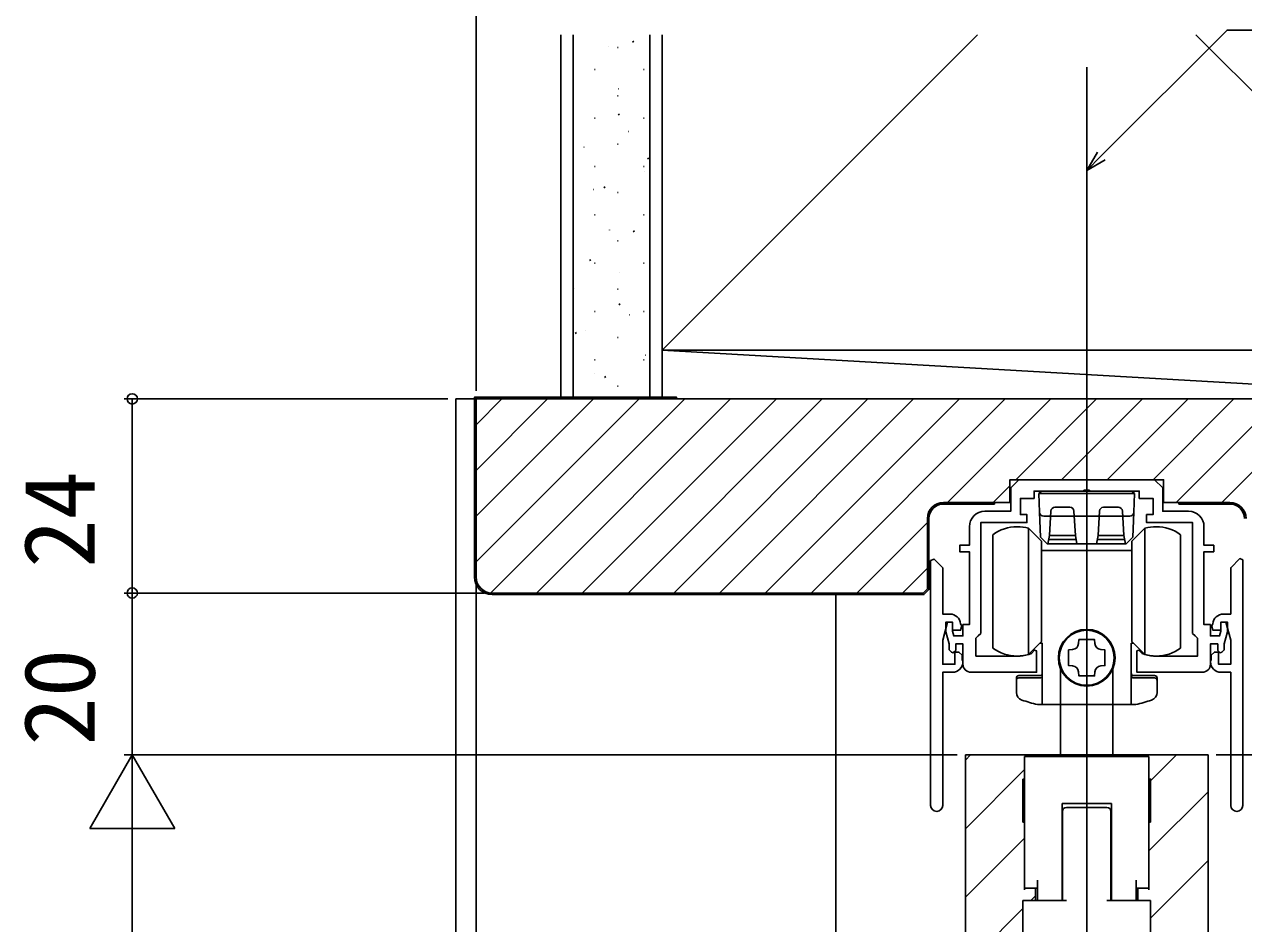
# Model space of a CAD drawing. Units: millimetres, scale not verified. Extents: x -525 to 525, y -783 to 780.
# Drawn here: x -386.2 to -235.5, y 399.8 to 511 of the extents above; entities that cross this region are included whole.
import ezdxf
from ezdxf.enums import TextEntityAlignment as Align

# ---------------------------------------------------------------- set-up
doc = ezdxf.new("R2010")
doc.units = ezdxf.units.MM
doc.header["$LTSCALE"] = 4
for name, color, linetype in [('0-3_YKK_11', 7, 'Continuous'), ('0-5_YKK_12', 2, 'Continuous'), ('0-6_YKK_13', 4, 'Continuous'), ('0-8_YKK_D', 6, 'Continuous'), ('0-A_YSS_K', 3, 'Continuous'), ('0-B_YSS_KE', 3, 'Continuous')]:
    doc.layers.add(name, color=color, linetype=linetype)
doc.styles.add('ＭＳ ゴシック', font='')
doc.styles.get('ＭＳ ゴシック').set_extended_font_data('MS Gothic')

msp = doc.modelspace()

# ---------------------------------------------------------------- linework, layer by layer
at = {"layer": '0-3_YKK_11'}
for p, q in [((-274.2, 444.688), (-274.2, 414.433)), ((-235.6, 444.783), (-235.6, 414.433))]:
    msp.add_line(p, q, dxfattribs=at)
for points in [[(-267.5, 450.783), (-264.3, 450.783), (-264.3, 453.683), (-263.3, 454.683)], [(-263.3, 454.683), (-246.5, 454.683), (-245.5, 453.683), (-245.5, 450.783), (-242.3, 450.783)], [(-246.25, 432.883), (-241.2, 432.883), (-241.2, 435.083), (-241.5, 435.383), (-241.8, 435.683), (-241.8, 449.383), (-247.5, 449.383), (-247.5, 450.383), (-246.7, 450.383), (-246.7, 452.383), (-248.4, 452.383), (-248.4, 453.283), (-254.442, 453.283), (-254.625, 453.403), (-255.175, 453.403), (-255.358, 453.283), (-261.4, 453.283), (-261.4, 452.383), (-263.1, 452.383), (-263.1, 450.383), (-262.3, 450.383), (-262.3, 449.383), (-268, 449.383), (-268, 435.683), (-268.3, 435.383), (-268.6, 435.083), (-268.6, 432.883), (-263.55, 432.883)], [(-270.2, 431.883), (-270.2, 434.383), (-271.1, 434.383), (-271.1, 433.583), (-271.4, 433.283), (-271.612, 433.371), (-271.9, 433.659), (-271.9, 434.39), (-272.3, 435.883), (-272.3, 437.083), (-271.5, 437.083), (-271.5, 435.988), (-271.338, 435.383), (-270.2, 435.383), (-270.2, 436.783), (-269.4, 436.783), (-269.4, 445.783), (-270.6, 445.783), (-270.6, 446.583), (-269.4, 446.583), (-269.4, 448.883)], [(-240.4, 448.883), (-240.4, 446.583), (-239.2, 446.583), (-239.2, 445.783), (-240.4, 445.783), (-240.4, 436.783), (-239.6, 436.783), (-239.6, 435.383), (-238.462, 435.383), (-238.3, 435.988), (-238.3, 437.083), (-237.5, 437.083), (-237.5, 435.883), (-237.9, 434.39), (-237.9, 433.659), (-238.188, 433.371), (-238.4, 433.283), (-238.7, 433.583), (-238.7, 434.383), (-239.6, 434.383), (-239.6, 431.883)], [(-271.8, 438.083), (-272.7, 438.083), (-272.7, 443.807), (-273.762, 444.869), (-274.2, 444.688)], [(-238, 438.083), (-237.1, 438.083), (-237.1, 443.807), (-235.97, 444.937), (-235.6, 444.783)], [(-270.2, 432.183), (-270.225, 432.249), (-270.3, 432.447), (-270.3, 432.983), (-270.7, 433.383), (-271.2, 433.383), (-271.2, 431.883), (-272.7, 431.883), (-272.7, 434.844), (-272.1, 437.083), (-271.5, 437.083), (-271.5, 436.083), (-270.5, 436.083), (-270.352, 436.644), (-270.504, 436.882)], [(-239.6, 432.183), (-239.575, 432.249), (-239.5, 432.447), (-239.5, 432.983), (-239.1, 433.383), (-238.6, 433.383), (-238.6, 431.883), (-237.1, 431.883), (-237.1, 434.844), (-237.7, 437.083), (-238.3, 437.083), (-238.3, 436.083), (-239.3, 436.083), (-239.448, 436.644), (-239.296, 436.882)], [(-261.865, 433.147), (-261.745, 433.221), (-261.347, 433.619), (-261.1, 433.516), (-261.1, 430.883), (-269.2, 430.883)], [(-240.6, 430.883), (-248.7, 430.883), (-248.7, 433.516), (-248.453, 433.619), (-248.055, 433.221), (-247.935, 433.147)], [(-272.7, 414.433), (-272.7, 430.883), (-271.5, 430.883)], [(-237.1, 414.433), (-237.1, 430.883), (-238.3, 430.883)]]:
    msp.add_lwpolyline(points, dxfattribs=at)
for centre, radius, start, end in [((-267.5, 448.883), 1.9, 90, 180), ((-242.3, 448.883), 1.9, 0, 90), ((-271.8, 436.783), 1.3, 4.38344, 90), ((-238, 436.783), 1.3, 90, 175.61656), ((-263.55, 438.383), 5.5, 270, 287.8376), ((-246.25, 438.383), 5.5, 252.1624, 270), ((-271.5, 432.183), 1.3, 270, 0), ((-269.2, 431.883), 1, 180, 270), ((-240.6, 431.883), 1, 270, 0), ((-238.3, 432.183), 1.3, 180, 270), ((-273.45, 414.433), 0.75, 180, 360), ((-236.35, 414.433), 0.75, 180, 0)]:
    msp.add_arc(centre, radius, start, end, dxfattribs=at)
at = {"layer": '0-5_YKK_12'}
for p, q in [((-254.9, 113.222), (-254.9, 505.683)), ((-332.9, 464.683), (-176.9, 464.683)), ((-332.9, 289.583), (-332.9, 464.683)), ((-285.9, 289.583), (-285.9, 440.683)), ((-269.9, 420.683), (-239.9, 420.683)), ((-269.9, 420.683), (-269.9, 289.583)), ((-269.9, 420.037), (-269.254, 420.683)), ((-260.968, 420.483), (-260.768, 420.683)), ((-252.483, 420.483), (-252.283, 420.683)), ((-247, 417.481), (-243.798, 420.683)), ((-239.9, 420.683), (-239.9, 289.583)), ((-269.9, 411.551), (-262.6, 418.851)), ((-247.2, 408.795), (-239.9, 416.095)), ((-269.9, 403.066), (-262.6, 410.366)), ((-247, 400.51), (-239.9, 407.61)), ((-261.798, 402.683), (-261.225, 403.256)), ((-269.9, 394.581), (-262.8, 401.681))]:
    msp.add_line(p, q, dxfattribs=at)
at = {"layer": '0-6_YKK_13'}
for p, q in [((-260.8, 452.983), (-260.5, 453.283)), ((-260.8, 452.983), (-260.72, 450.683)), ((-254.9, 453.283), (-260.5, 453.283)), ((-249.3, 453.283), (-254.9, 453.283)), ((-249.3, 453.283), (-249, 452.983)), ((-259.321, 450.805), (-259.5, 447.783)), ((-256.978, 451.283), (-258.822, 451.283)), ((-256.3, 447.783), (-256.479, 450.805)), ((-253.321, 450.805), (-253.5, 447.783)), ((-250.978, 451.283), (-252.822, 451.283)), ((-250.3, 447.783), (-250.479, 450.805)), ((-260.72, 450.683), (-260.611, 447.582)), ((-254.9, 450.183), (-260.219, 450.183)), ((-249.581, 450.183), (-254.9, 450.183)), ((-249.189, 447.582), (-249.08, 450.683)), ((-266.5, 447.883), (-266.5, 440.883)), ((-262.1, 448.683), (-260.5, 447.083)), ((-262.1, 448.683), (-262.1, 433.083)), ((-253.5, 447.783), (-253.7, 446.783)), ((-250.3, 447.783), (-253.5, 447.783)), ((-250.1, 446.783), (-250.3, 447.783)), ((-249.3, 447.083), (-247.7, 448.683)), ((-247.7, 433.083), (-247.7, 448.683)), ((-243.3, 440.883), (-243.3, 447.883)), ((-259.783, 446.783), (-260.611, 447.582)), ((-260.5, 434.683), (-260.5, 447.083)), ((-256.2, 447.283), (-259.6, 447.283)), ((-254.9, 446.783), (-253.691, 446.783)), ((-253.691, 446.783), (-250.017, 446.783)), ((-250.2, 447.283), (-253.6, 447.283)), ((-249.189, 447.582), (-250.017, 446.783)), ((-249.3, 447.083), (-249.3, 434.683)), ((-254.9, 445.933), (-260.5, 445.933)), ((-249.3, 445.933), (-254.9, 445.933)), ((-266.5, 440.883), (-266.5, 433.883)), ((-243.3, 433.883), (-243.3, 440.883)), ((-260.5, 434.683), (-262.1, 433.083)), ((-255.908, 434.429), (-255.87, 434.933)), ((-247.7, 433.083), (-249.3, 434.683)), ((-258.15, 420.483), (-258.15, 431.384)), ((-251.65, 420.483), (-251.65, 431.384)), ((-263.6, 428.402), (-263.6, 430.183)), ((-260.7, 430.483), (-263.3, 430.483)), ((-260.7, 430.183), (-263.3, 430.183)), ((-246.5, 430.483), (-249.1, 430.483)), ((-246.5, 430.183), (-249.1, 430.183)), ((-246.2, 430.183), (-246.2, 428.402)), ((-254.9, 429.183), (-254.9, 426.883)), ((-254.9, 426.883), (-254.9, 429.183)), ((-254.9, 426.883), (-260.978, 426.883)), ((-248.822, 426.883), (-254.9, 426.883)), ((-262.6, 420.483), (-247.2, 420.483)), ((-262.6, 420.483), (-262.6, 403.983)), ((-247.2, 420.483), (-247.2, 403.983)), ((-262.6, 417.683), (-262.8, 417.683)), ((-247, 414.29), (-247, 417.183)), ((-257.95, 414.683), (-257.95, 402.683)), ((-251.85, 414.683), (-257.95, 414.683)), ((-251.85, 402.683), (-251.85, 414.683)), ((-262.8, 413.844), (-262.8, 414.29)), ((-262.8, 412.672), (-262.8, 413.844)), ((-257.9, 413.183), (-257.9, 413.683)), ((-257.9, 412.683), (-257.9, 413.183)), ((-257.4, 414.183), (-252.4, 414.183)), ((-251.9, 413.183), (-251.9, 413.683)), ((-262.8, 412.672), (-262.8, 412.404)), ((-262.8, 412.404), (-262.8, 412.372)), ((-262.8, 412.372), (-262.6, 412.372)), ((-257.95, 412.372), (-257.9, 412.372)), ((-257.9, 412.404), (-257.9, 412.672)), ((-257.9, 412.372), (-257.9, 412.404)), ((-257.9, 411.386), (-257.9, 412.372)), ((-251.9, 412.672), (-251.9, 412.681)), ((-251.9, 411.386), (-251.9, 412.372)), ((-251.9, 412.372), (-251.85, 412.372)), ((-247.2, 412.372), (-247, 412.372)), ((-247, 412.672), (-247, 412.404)), ((-247, 412.404), (-247, 412.372)), ((-251.9, 409.141), (-251.9, 410.672)), ((-257.9, 408.683), (-257.9, 409.141)), ((-257.9, 408.648), (-257.9, 408.683)), ((-257.9, 405.183), (-257.9, 407.183)), ((-251.9, 405.183), (-251.9, 407.183)), ((-262.6, 404.183), (-261, 404.183)), ((-261.225, 402.683), (-261.225, 404.183)), ((-261, 402.683), (-261, 405.183)), ((-257.9, 404.1), (-257.9, 405.183)), ((-257.9, 403.683), (-257.9, 404.1)), ((-251.9, 404.1), (-251.9, 405.183)), ((-251.9, 403.683), (-251.9, 404.1)), ((-248.8, 402.683), (-248.8, 405.183)), ((-248.8, 404.183), (-247.2, 404.183)), ((-248.575, 404.183), (-248.575, 402.683)), ((-262.8, 402.683), (-261, 402.683)), ((-262.8, 398.383), (-262.8, 402.683)), ((-257.9, 402.683), (-257.4, 402.683)), ((-252.4, 402.683), (-251.9, 402.683)), ((-251.9, 403.183), (-251.9, 403.683)), ((-251.9, 402.683), (-251.9, 403.183)), ((-251.9, 402.683), (-251.85, 402.683)), ((-247, 398.383), (-247, 402.683))]:
    msp.add_line(p, q, dxfattribs=at)
for points in [[(-249.08, 450.683), (-249, 452.983), (-260.8, 452.983)], [(-256.1, 446.783), (-256.3, 447.783), (-259.5, 447.783), (-259.7, 446.783)], [(-259.783, 446.783), (-256.109, 446.783), (-254.9, 446.783)], [(-260.4, 426.883), (-260.4, 434.483), (-260.7, 434.483)], [(-255.87, 434.933), (-253.93, 434.933), (-253.892, 434.429)], [(-249.1, 434.483), (-249.4, 434.483), (-249.4, 426.883)], [(-256.645, 431.675), (-257.15, 431.713), (-257.15, 433.653), (-256.645, 433.692)], [(-253.155, 433.692), (-252.65, 433.653), (-252.65, 431.713), (-253.155, 431.675)], [(-253.892, 430.938), (-253.93, 430.433), (-255.87, 430.433), (-255.908, 430.938)], [(-262.8, 414.29), (-262.8, 417.183), (-262.8, 417.683)], [(-247, 417.183), (-247, 417.683), (-247.2, 417.683)], [(-251.9, 412.681), (-251.9, 412.683), (-251.9, 413.183)], [(-247, 412.672), (-247, 413.844), (-247, 414.29)], [(-257.9, 412.672), (-257.9, 412.681), (-257.9, 412.683)], [(-251.9, 412.372), (-251.9, 412.404), (-251.9, 412.672)], [(-257.9, 410.886), (-257.9, 411.243), (-257.9, 411.386)], [(-257.9, 409.141), (-257.9, 410.672), (-257.9, 410.886)], [(-251.9, 410.672), (-251.9, 410.886), (-251.9, 411.243), (-251.9, 411.386)], [(-257.9, 407.183), (-257.9, 408.641), (-257.9, 408.648)], [(-251.9, 408.648), (-251.9, 408.683), (-251.9, 409.141)], [(-251.9, 407.183), (-251.9, 408.641), (-251.9, 408.648)], [(-261, 402.683), (-257.95, 402.683), (-257.9, 402.683)], [(-257.9, 402.683), (-257.9, 403.183), (-257.9, 403.683)], [(-251.85, 402.683), (-248.8, 402.683), (-247, 402.683)]]:
    msp.add_lwpolyline(points, dxfattribs=at)
msp.add_circle((-254.9, 432.683), 3.4, dxfattribs=at)
for centre, radius, start, end in [((-258.822, 450.783), 0.5, 90, 177.4552), ((-256.978, 450.783), 0.5, 2.5448, 90), ((-252.822, 450.783), 0.5, 90, 177.4552), ((-250.978, 450.783), 0.5, 2.5448, 90), ((-260.219, 450.683), 0.5, 182, 270), ((-249.581, 450.683), 0.5, 270, 358), ((-263.5, 443.883), 5, 90, 126.8699), ((-263.5, 443.883), 5, 73.7398, 90), ((-246.3, 443.883), 5, 90, 106.2602), ((-246.3, 443.883), 5, 53.1301, 90), ((-254.9, 432.683), 3.5, 90, 270), ((-254.9, 432.683), 3.5, 270, 90), ((-256.706, 434.489), 0.8, 274.33284, 355.66716), ((-253.094, 434.489), 0.8, 184.33284, 265.66716), ((-263.5, 437.883), 5, 233.1301, 270), ((-263.5, 437.883), 5, 270, 286.2602), ((-246.3, 437.883), 5, 253.7398, 270), ((-246.3, 437.883), 5, 270, 306.8699), ((-256.706, 430.877), 0.8, 4.33284, 85.66716), ((-253.094, 430.877), 0.8, 94.33284, 175.66716), ((-263.3, 430.183), 0.3, 90, 180), ((-263.3, 429.883), 0.3, 90, 180), ((-260.7, 430.783), 0.3, 270, 0), ((-260.7, 430.483), 0.3, 270, 0), ((-249.1, 430.783), 0.3, 180, 270), ((-249.1, 430.483), 0.3, 180, 270), ((-246.5, 430.183), 0.3, 0, 90), ((-246.5, 429.883), 0.3, 0, 90), ((-262.6, 428.402), 1, 180, 251.28667), ((-247.2, 428.402), 1, 288.71333, 0), ((-254.9, 451.133), 25, 251.28667, 255.93013), ((-254.9, 451.133), 25, 284.06987, 288.71333), ((-257.4, 413.683), 0.5, 90, 180), ((-252.4, 413.683), 0.5, 0, 90)]:
    msp.add_arc(centre, radius, start, end, dxfattribs=at)
at = {"layer": '0-8_YKK_D'}
for p, q in [((-330.4, 465.683), (-330.4, 550.683)), ((-333.9, 464.683), (-373.9, 464.683)), ((-372.9, 464.683), (-372.9, 440.683)), ((-330.4, 441.683), (-330.4, 337.683)), ((-330.4, 441.683), (-330.4, 337.683)), ((-329.4, 440.683), (-373.9, 440.683)), ((-329.4, 440.683), (-373.9, 440.683)), ((-372.9, 440.683), (-372.9, 420.683)), ((-372.9, 420.683), (-378.15, 411.59)), ((-270.9, 420.683), (-373.9, 420.683)), ((-270.9, 420.683), (-373.9, 420.683)), ((-372.9, 420.683), (-367.65, 411.59)), ((-372.9, 420.683), (-372.9, 402.497)), ((-238.9, 420.683), (-155.9, 420.683)), ((-378.15, 411.59), (-367.65, 411.59)), ((-372.9, 410.183), (-372.9, 155.186))]:
    msp.add_line(p, q, dxfattribs=at)
for points in [[(-254.9, 492.904), (-253.097, 494.707), (-237.541, 510.263), (-213.149, 510.263)], [(-252.614, 494.224), (-254.9, 492.904), (-253.58, 495.19)]]:
    msp.add_lwpolyline(points, dxfattribs=at)
for centre in [(-372.9, 464.683), (-372.9, 440.683), (-372.9, 440.683)]:
    msp.add_circle(centre, 0.637, dxfattribs=at)
at = {"layer": '0-A_YSS_K'}
for p, q in [((-319.9, 464.683), (-319.9, 509.683)), ((-318.4, 509.683), (-318.4, 464.683)), ((-308.9, 464.683), (-308.9, 509.683)), ((-307.4, 509.683), (-307.4, 474.683)), ((-268.4, 509.683), (-307.4, 470.683)), ((-241.4, 509.683), (-202.4, 470.683)), ((-314.066, 508.229), (-314.047, 508.235)), ((-312.924, 508.128), (-312.824, 508.128)), ((-311.053, 508.79), (-310.886, 508.9)), ((-315.774, 505.378), (-315.674, 505.378)), ((-309.694, 505.378), (-309.594, 505.378)), ((-312.924, 502.148), (-312.824, 502.148)), ((-312.774, 503.004), (-312.755, 503.011)), ((-318.355, 501.028), (-318.336, 501.035)), ((-315.774, 499.398), (-315.674, 499.398)), ((-312.822, 499.783), (-312.655, 499.894)), ((-309.694, 499.398), (-309.594, 499.398)), ((-311.576, 497.746), (-311.558, 497.753)), ((-312.924, 496.168), (-312.824, 496.168)), ((-317.063, 495.804), (-317.044, 495.81)), ((-309.212, 494.337), (-309.045, 494.447)), ((-315.774, 493.418), (-315.674, 493.418)), ((-309.694, 493.418), (-309.594, 493.418)), ((-309.624, 492.756), (-309.606, 492.762)), ((-315.865, 490.546), (-315.846, 490.553)), ((-314.591, 490.777), (-314.424, 490.887)), ((-312.924, 490.188), (-312.824, 490.188)), ((-315.774, 487.438), (-315.674, 487.438)), ((-309.694, 487.438), (-309.594, 487.438)), ((-313.913, 485.555), (-313.894, 485.562)), ((-310.981, 485.33), (-310.814, 485.441)), ((-312.924, 484.208), (-312.824, 484.208)), ((-316.359, 481.77), (-316.193, 481.881)), ((-315.774, 481.458), (-315.674, 481.458)), ((-309.694, 481.458), (-309.594, 481.458)), ((-312.621, 480.331), (-312.602, 480.338)), ((-318.201, 478.355), (-318.182, 478.361)), ((-312.924, 478.228), (-312.824, 478.228)), ((-312.75, 476.324), (-312.583, 476.434)), ((-315.774, 475.478), (-315.674, 475.478)), ((-311.423, 475.073), (-311.404, 475.08)), ((-309.694, 475.478), (-309.594, 475.478)), ((-318.128, 472.764), (-317.962, 472.874)), ((-316.909, 473.13), (-316.89, 473.137)), ((-312.924, 472.248), (-312.824, 472.248)), ((-307.4, 470.683), (-202.4, 470.683)), ((-307.4, 470.683), (-202.4, 464.683)), ((-315.774, 469.498), (-315.674, 469.498)), ((-309.694, 469.498), (-309.594, 469.498)), ((-309.471, 470.082), (-309.452, 470.089)), ((-315.711, 467.873), (-315.693, 467.879)), ((-314.519, 467.318), (-314.352, 467.428)), ((-312.924, 466.268), (-312.824, 466.268)), ((-330.4, 461.491), (-327.208, 464.683)), ((-330.4, 455.834), (-321.551, 464.683)), ((-330.4, 450.177), (-315.894, 464.683)), ((-330.4, 444.52), (-310.237, 464.683)), ((-328.573, 440.69), (-304.58, 464.683)), ((-322.924, 440.683), (-298.924, 464.683)), ((-317.267, 440.683), (-293.267, 464.683)), ((-311.61, 440.683), (-287.61, 464.683)), ((-305.953, 440.683), (-281.953, 464.683)), ((-300.296, 440.683), (-276.296, 464.683)), ((-294.639, 440.683), (-270.639, 464.683)), ((-288.983, 440.683), (-264.983, 464.683)), ((-272.126, 451.883), (-259.326, 464.683)), ((-263.669, 454.683), (-253.669, 464.683)), ((-258.012, 454.683), (-248.012, 464.683)), ((-252.355, 454.683), (-242.355, 464.683)), ((-246.698, 454.683), (-236.698, 464.683)), ((-243.841, 451.883), (-231.041, 464.683)), ((-238.185, 451.883), (-225.385, 464.683)), ((-266.469, 451.883), (-264.4, 453.952)), ((-283.326, 440.683), (-274.6, 449.408)), ((-277.669, 440.683), (-274.6, 443.752))]:
    msp.add_line(p, q, dxfattribs=at)
msp.add_lwpolyline([(-307.4, 509.683), (-307.4, 464.683), (-319.9, 464.683)], dxfattribs=at)
at = {"layer": '0-B_YSS_KE'}
for p, q in [((-330.4, 442.683), (-330.4, 464.683)), ((-243.5, 451.883), (-243.5, 451.683)), ((-243.5, 451.683), (-237.2, 451.683))]:
    msp.add_line(p, q, dxfattribs=at)
for points in [[(-330.6, 442.683), (-330.6, 464.883), (-305.6, 464.883), (-305.6, 464.683)], [(-330.4, 464.683), (-179.4, 464.683), (-179.4, 442.683)], [(-237.2, 451.883), (-245.4, 451.883), (-245.4, 454.683), (-264.4, 454.683), (-264.4, 451.883), (-272.6, 451.883)], [(-266.3, 451.883), (-266.3, 451.683), (-272.6, 451.683)], [(-274.6, 449.883), (-274.6, 441.183), (-275.1, 440.683), (-328.4, 440.683)], [(-274.4, 449.883), (-274.4, 441.1), (-275.017, 440.483), (-328.4, 440.483)]]:
    msp.add_lwpolyline(points, dxfattribs=at)
for centre, radius, start, end in [((-272.6, 449.883), 2, 90.00001, 179.99999), ((-272.6, 449.883), 1.8, 90.00001, 179.99999), ((-237.2, 449.883), 2, 0.00001, 89.99999), ((-237.2, 449.883), 1.8, 0.00001, 89.99999), ((-328.4, 442.683), 2.2, 180.00001, 269.99999), ((-328.4, 442.683), 2, 180.00001, 269.99999)]:
    msp.add_arc(centre, radius, start, end, dxfattribs=at)

# ---------------------------------------------------------------- texts
at = {"layer": '0-8_YKK_D', "style": 'ＭＳ ゴシック'}
for s, p in [('24', (-374.9, 443.785)), ('20', (-374.9, 421.819))]:
    msp.add_text(s, height=8.798, rotation=90, dxfattribs=at).set_placement(p, align=Align.BOTTOM_LEFT)

doc.saveas('drawing.dxf')
